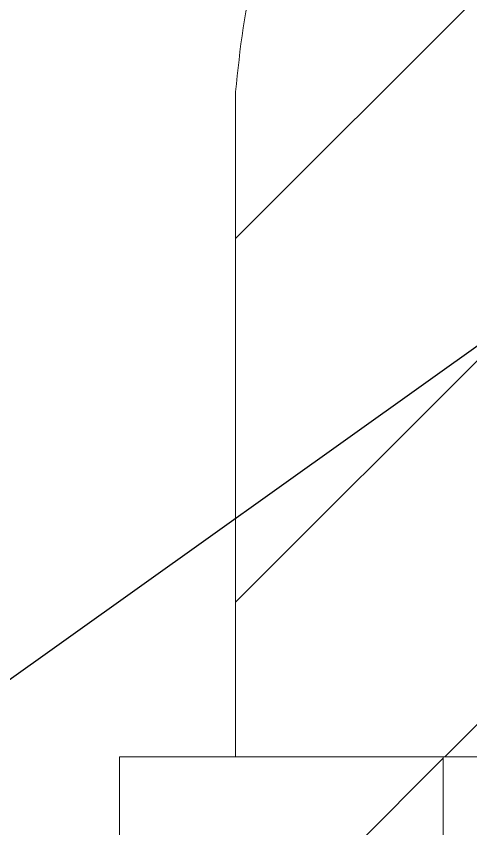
# Model space of a CAD drawing. Extents: x 14808 to 20058, y -13198 to -11680.
# Drawn here: x 15192.31 to 15195.11, y -12595.07 to -12590.05 of the extents above; entities that cross this region are included whole.
import ezdxf

# ---------------------------------------------------------------- set-up
doc = ezdxf.new("R2010")
doc.units = 0
doc.header["$LTSCALE"] = 7
doc.header["$MEASUREMENT"] = 0
doc.layers.get('0').update_dxf_attribs({"color": 2, "linetype": 'CONTINUOUS'})
doc.styles.add('GHS', font='romans', dxfattribs={"bigfont": 'ghs'})
doc.dimstyles.new('STANDARD$7', dxfattribs={"dimtxt": 3.5, "dimasz": 3, "dimexe": 1, "dimexo": 0.0625, "dimgap": 1, "dimtad": 1, "dimdec": 4, "dimzin": 0, "dimdsep": 46, "dimtxsty": 'GHS', "dimcen": 1, "dimclrt": 2, "dimadec": 0, "dimazin": 0, "dimtfac": 1, "dimtdec": 4, "dimtofl": 0, "dimtmove": 0, "dimatfit": 3, "dimfxl": 1, "dimtolj": 1, "dimtzin": 0, "dimarcsym": 0})
pattern_1 = [(45, (344.9468, 39.5322), (-0.561266, 0.561266), [])]

# ---------------------------------------------------------------- blocks, each defined once
blk = doc.blocks.new('A$C37B80C3A')
at = {"linetype": 'Continuous', "lineweight": 0}
h = blk.add_hatch(dxfattribs=at)
h.set_pattern_fill('ANSI31', color=2, scale=0.25, style=0)
h.set_pattern_definition(pattern_1)
edge = h.paths.add_edge_path(flags=0)
edge.add_line((0.359, 22.3255), (0.359, 20.2739))
edge.add_line((0.359, 20.2739), (1.459, 20.2739))
edge.add_line((1.459, 20.2739), (1.459, 22.3276))
edge.add_spline(control_points=[(1.459, 22.3276), (1.459, 22.3532), (1.4636, 22.3792), (1.4723, 22.4033), (1.4809, 22.4274), (1.4938, 22.4503), (1.5096, 22.4704), (1.5261, 22.4915), (1.5463, 22.51), (1.5683, 22.5252), (1.5928, 22.542), (1.6203, 22.5551), (1.6487, 22.5639), (1.6783, 22.5731), (1.7097, 22.578), (1.7408, 22.5784)], knot_values=[0, 0, 0, 0, 0.000308, 0.000308, 0.000308, 0.000614, 0.000614, 0.000614, 0.000935, 0.000935, 0.000935, 0.001291, 0.001291, 0.001291, 0.001663, 0.001663, 0.001663, 0.001663], weights=[1, 1, 1, 1, 1, 1, 1, 1, 1, 1, 1, 1, 1, 1, 1, 1], degree=3, periodic=0)
edge.add_line((1.7408, 22.5784), (2.4375, 22.5875))
edge.add_line((2.4375, 22.5875), (2.4375, 23.3561))
edge.add_line((2.4375, 23.3561), (2.1, 23.3561))
edge.add_line((2.1, 23.3561), (2.1, 23.5832))
edge.add_line((2.1, 23.5832), (1.7277, 23.5783))
edge.add_spline(control_points=[(1.7277, 23.5783), (1.5877, 23.5765), (1.4466, 23.5566), (1.312, 23.5178), (1.173, 23.4778), (1.0382, 23.4167), (0.9178, 23.3366), (0.8051, 23.2617), (0.7025, 23.1683), (0.6185, 23.0622), (0.5366, 22.9587), (0.4706, 22.8403), (0.4264, 22.716), (0.3823, 22.5915), (0.359, 22.4575), (0.359, 22.3255)], knot_values=[0, 0, 0, 0, 0.00168, 0.00168, 0.00168, 0.003419, 0.003419, 0.003419, 0.005047, 0.005047, 0.005047, 0.006635, 0.006635, 0.006635, 0.008225, 0.008225, 0.008225, 0.008225], weights=[1, 1, 1, 1, 1, 1, 1, 1, 1, 1, 1, 1, 1, 1, 1, 1], degree=3, periodic=0)
h = blk.add_hatch(dxfattribs=at)
h.set_pattern_fill('ANSI31', color=2, scale=0.25, style=0)
h.set_pattern_definition(pattern_1)
edge = h.paths.add_edge_path(flags=0)
edge.add_line((1, 20.2739), (0, 20.2739))
edge.add_line((0, 20.2739), (0, 10.6403))
edge.add_arc((1.25, 10.6403), 1.25, 180, 269.25)
edge.add_line((1.2336, 9.3904), (3.625, 9.3591))
edge.add_line((3.625, 9.3591), (3.625, 10.3592))
edge.add_line((3.625, 10.3592), (1.2467, 10.3903))
edge.add_arc((1.25, 10.6403), 0.25, 180, 269.25, ccw=False)
edge.add_line((1, 10.6403), (1, 20.2739))
at = {"color": 7, "linetype": 'Continuous', "lineweight": 15}
for p, q in [((0.359, 20.2739), (0.359, 22.3255)), ((0, 20.2739), (0, 10.6403)), ((0, 20.2739), (1, 20.2739)), ((1, 20.2739), (1, 10.6403)), ((1, 20.2739), (1.459, 20.2739))]:
    blk.add_line(p, q, dxfattribs=at)
blk.add_open_spline([(0.359, 22.3255), (0.3723, 22.4581), (0.399, 22.7234), (0.6052, 23.0789), (0.913, 23.359), (1.3022, 23.5413), (1.5874, 23.5661), (1.7277, 23.5783)], degree=3, knots=[0, 0, 0, 0, 0.193108, 0.386039, 0.583897, 0.79533, 1, 1, 1, 1], dxfattribs=at)

msp = doc.modelspace()

# ---------------------------------------------------------------- block references
at = {"xscale": 2, "yscale": 2, "zscale": 2}
msp.add_blockref('A$C37B80C3A', (15192.9427, -12635.1691), dxfattribs=at)

# ---------------------------------------------------------------- leaders
msp.add_leader([(15198.874, -12589.4311), (15181.3456, -12601.9383)], dimstyle='STANDARD$7', override={"dimtxt": 3, "dimexo": 0.3, "dimgap": 2, "dimtad": 0, "dimdec": 1, "dimzin": 8, "dimcen": 0, "dimclrd": 2, "dimclre": 2, "dimazin": 2, "dimtp": 0.1, "dimtfac": 0.5, "dimtdec": 1, "dimfxl": 2.5, "dimarcsym": 1})

doc.saveas('drawing.dxf')
